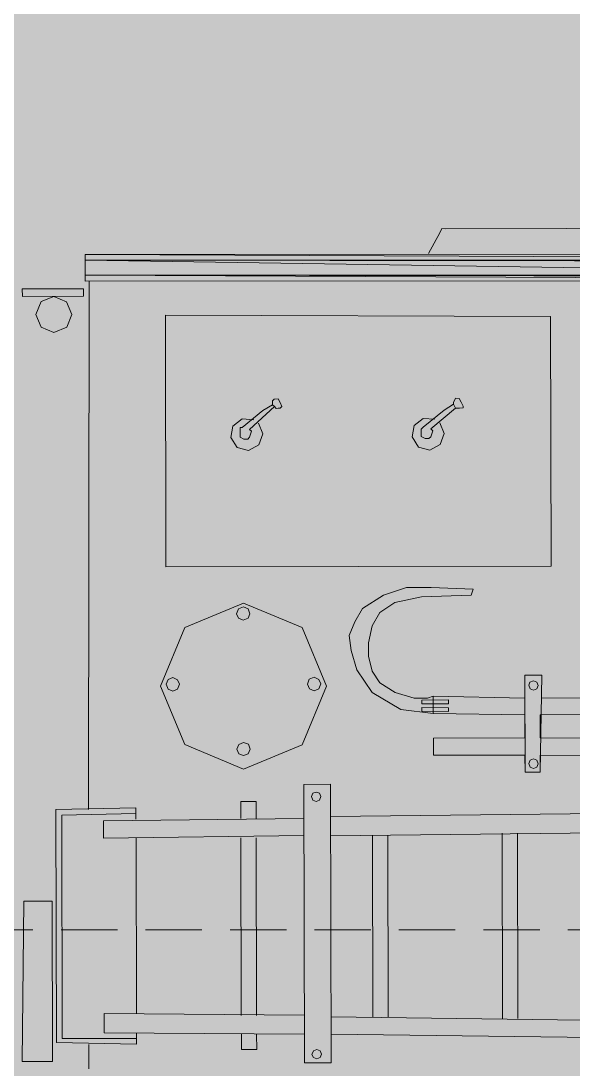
# Model space of a CAD drawing. Header units: millimetres. Extents: x 475159934 to 476245151, y 4620917055 to 4621447368.
# Drawn here: x 475303105 to 475304331, y 4620979348 to 4620981673 of the extents above; entities that cross this region are included whole.
import ezdxf

# ---------------------------------------------------------------- set-up
doc = ezdxf.new("R2010")
doc.units = ezdxf.units.MM
doc.header["$MEASUREMENT"] = 0
doc.linetypes.add('( Hidden )', pattern=[187.5, 125, -62.5])
for name, color, linetype, lineweight in [('New_2D Drafting - General_Pen_No__250_Pen_No__7_Pen_No__235', 235, 'Continuous', 0), ('New_Car-Art_Pen_No__1', 1, 'Continuous', 0), ('New_Car-Art_Pen_No__4', 7, 'Continuous', 0), ('New_gza_Pen_No__255', 255, 'Continuous', 0), ('New_Structural - Bearing_Pen_No__250', 7, 'Continuous', 0)]:
    doc.layers.add(name, color=color, linetype=linetype, lineweight=lineweight)
doc.layers.add('New_Car-Art', color=7, linetype='Continuous')

msp = doc.modelspace()

# ---------------------------------------------------------------- hatches: boundary and pattern name
at = {"layer": 'New_2D Drafting - General_Pen_No__250_Pen_No__7_Pen_No__235', "linetype": 'Continuous', "lineweight": 0, "true_color": 0x3f1f2f}
msp.add_hatch(color=249, dxfattribs=at).paths.add_polyline_path([(475244282.773, 4621010543.478, 0.32168845), (475243262.96, 4621009122.415), (475243262.96, 4621002135.601), (475244152.204, 4621002135.601), (475244152.204, 4621008831.724, -0.32168845), (475244832.079, 4621009779.099), (475247789.342, 4621010778.379), (475251048.431, 4621011879.647), (475264825.015, 4621016534.85), (475264825.015, 4621006290.236), (475265670.405, 4621006290.236), (475265725.162, 4621006290.236), (475265725.162, 4621016845.436), (475286217.575, 4621016845.436), (475286217.575, 4621012037.196), (475286217.575, 4621009163.716), (475286217.575, 4621006290.236), (475287357.791, 4621006290.236), (475287357.791, 4621010759.269), (475287357.791, 4621012085.341), (475287357.791, 4621016845.436), (475291232.403, 4621016845.436), (475292838.473, 4621016551.56), (475294631.036, 4621016223.56), (475298769.84, 4621015466.248), (475299617.458, 4621015311.152), (475302103.942, 4621014856.18, -0.36214705), (475302923.952, 4621013872.511), (475302923.952, 4620991290.299), (475338673.946, 4620991290.299), (475338673.946, 4620982410.587), (475328974.381, 4620982410.587), (475271015.903, 4620982410.587), (475271015.903, 4620982931.767), (475270015.605, 4620982931.767), (475270015.605, 4620982410.587), (475270015.605, 4620981410.587), (475329174.799, 4620981410.587), (475339673.946, 4620981410.587), (475339673.946, 4620982410.587), (475339673.946, 4620989798.783), (475339673.946, 4620992290.299), (475303923.952, 4620992290.299), (475303923.952, 4621014187.663, 0.36214705), (475302693.937, 4621015663.166), (475298439.62, 4621016441.614), (475291314.066, 4621017745.436), (475265842.794, 4621017745.436, 0.08164597), (475265362.607, 4621017666.499)])
at = {"layer": 'New_Car-Art', "linetype": 'Continuous', "lineweight": 0, "true_color": 0x7f090b}
for points in [[(475305736.858, 4620981156.877), (475303247.623, 4620981155.459), (475305736.941, 4620981144.131)], [(475303247.623, 4620981155.459), (475303247.706, 4620981142.713), (475305736.941, 4620981144.131)], [(475305736.941, 4620981144.131), (475303247.706, 4620981142.713), (475305736.827, 4620981139.605)], [(475305419.457, 4620981139.562), (475303247.706, 4620981142.713), (475305419.508, 4620981109.544)], [(475303247.706, 4620981142.713), (475303247.806, 4620981109.048), (475305419.508, 4620981109.544)], [(475303247.806, 4620981109.048), (475303247.801, 4620981096.318), (475305737.037, 4620981097.736)], [(475305736.927, 4620981105.941), (475303247.806, 4620981109.048), (475305737.037, 4620981097.736)]]:
    msp.add_hatch(color=16, dxfattribs=at).paths.add_polyline_path(points)
at = {"layer": 'New_gza_Pen_No__255', "linetype": 'Continuous', "lineweight": 0, "true_color": 0x3f3f3f}
msp.add_hatch(color=250, dxfattribs=at).paths.add_polyline_path([(475351022.786, 4620982408.659), (475330424.797, 4620982408.659), (475330424.797, 4620982932.534), (475208694.142, 4620982932.534), (475208694.142, 4620976912.388), (475261946.583, 4620976912.388, -0.28948959), (475265189.076, 4620974568.002), (475271727.568, 4620974568.002, -0.29342317), (475275095.001, 4620976932.699), (475351022.786, 4620976932.514)])

# ---------------------------------------------------------------- linework, layer by layer
at = {"layer": 'New_Car-Art_Pen_No__1', "color": 1, "linetype": 'Continuous', "lineweight": 0}
for points in [[(475305736.858, 4620981156.877), (475303247.623, 4620981155.459)], [(475303247.623, 4620981155.459), (475305736.941, 4620981144.131)], [(475303247.623, 4620981155.459), (475305736.941, 4620981144.131)], [(475303247.706, 4620981142.713), (475303247.623, 4620981155.459)], [(475305736.941, 4620981144.131), (475303247.706, 4620981142.713)], [(475303247.706, 4620981142.713), (475305736.941, 4620981144.131)], [(475305736.827, 4620981139.605), (475303247.706, 4620981142.713)], [(475303247.706, 4620981142.713), (475305736.827, 4620981139.605)], [(475305736.827, 4620981139.605), (475303247.706, 4620981142.713)], [(475305419.457, 4620981139.562), (475303247.706, 4620981142.713)], [(475303247.706, 4620981142.713), (475305419.508, 4620981109.544)], [(475303247.706, 4620981142.713), (475305419.508, 4620981109.544)], [(475303247.806, 4620981109.048), (475303247.706, 4620981142.713)], [(475303247.801, 4620981096.318), (475303247.806, 4620981109.048)], [(475305419.508, 4620981109.544), (475303247.806, 4620981109.048)], [(475305736.927, 4620981105.941), (475303247.806, 4620981109.048)], [(475303247.806, 4620981109.048), (475305737.037, 4620981097.736)], [(475303247.806, 4620981109.048), (475305737.037, 4620981097.736)], [(475305737.037, 4620981097.736), (475303247.801, 4620981096.318)]]:
    msp.add_lwpolyline(points, dxfattribs=at)
at = {"layer": 'New_Car-Art_Pen_No__4', "color": 7, "linetype": 'Continuous', "lineweight": 0}
for points in [[(475304009.726, 4620981157.305), (475304034.882, 4620981203.547)], [(475304034.882, 4620981203.547), (475304039.23, 4620981212.74)], [(475304039.23, 4620981212.74), (475304047.567, 4620981212.098)], [(475304047.567, 4620981212.098), (475304856.218, 4620981214.375)], [(475303247.623, 4620981155.459), (475305736.858, 4620981156.877)], [(475303247.801, 4620981096.318), (475303247.623, 4620981155.459)], [(475303108.026, 4620981078.682), (475303243.563, 4620981078.92)], [(475303108.246, 4620981062.273), (475303108.026, 4620981078.682)], [(475303243.563, 4620981078.92), (475303243.695, 4620981062.527)], [(475305737.037, 4620981097.736), (475303247.801, 4620981096.318)], [(475303256.302, 4620981096.555), (475303254.655, 4620979923.805)], [(475303243.695, 4620981062.527), (475303108.246, 4620981062.273)], [(475303178.036, 4620981062.016), (475303149.779, 4620981050.906)], [(475303206.51, 4620981050.351), (475303178.036, 4620981062.016)], [(475303149.779, 4620981050.906), (475303137.89, 4620981022.201)], [(475303218.29, 4620981021.788), (475303206.51, 4620981050.351)], [(475303137.89, 4620981022.201), (475303149.67, 4620980993.638)], [(475303206.564, 4620980993.962), (475303218.29, 4620981021.788)], [(475303426.997, 4620980461.891), (475303425.739, 4620981020.464)], [(475303425.739, 4620981020.464), (475304280.834, 4620981017.734)], [(475304280.834, 4620981017.734), (475304282.12, 4620980463.703)], [(475303149.67, 4620980993.638), (475303178.144, 4620980981.973)], [(475303178.144, 4620980981.973), (475303206.564, 4620980993.962)], [(475303663.186, 4620980821.685), (475303663.327, 4620980830.752)], [(475303663.327, 4620980830.752), (475303667.397, 4620980834.542)], [(475303667.397, 4620980834.542), (475303675.986, 4620980834.762)], [(475303675.986, 4620980834.762), (475303680.302, 4620980826.684)], [(475303680.302, 4620980826.684), (475303684.455, 4620980817.727)], [(475304044.276, 4620980809.87), (475304065.489, 4620980823.2)], [(475304065.353, 4620980826.862), (475304069.701, 4620980836.056)], [(475304065.489, 4620980823.2), (475304065.353, 4620980826.862)], [(475304065.489, 4620980823.2), (475304069.642, 4620980814.243)], [(475304069.701, 4620980836.056), (475304078.038, 4620980835.414)], [(475304078.038, 4620980835.414), (475304082.355, 4620980827.336)], [(475304082.355, 4620980827.336), (475304086.507, 4620980818.379)], [(475303595.737, 4620980771.493), (475303642.136, 4620980809.234)], [(475303667.529, 4620980818.149), (475303612.549, 4620980766.545)], [(475303642.136, 4620980809.234), (475303663.186, 4620980821.685)], [(475303663.186, 4620980821.685), (475303667.529, 4620980818.149)], [(475303671.796, 4620980813.717), (475303667.529, 4620980818.149)], [(475303676.003, 4620980813.844), (475303671.796, 4620980813.717)], [(475303680.297, 4620980813.954), (475303676.003, 4620980813.844)], [(475303684.455, 4620980817.727), (475303680.297, 4620980813.954)], [(475303997.878, 4620980772.128), (475304044.276, 4620980809.87)], [(475304069.642, 4620980814.243), (475304014.765, 4620980768.076)], [(475304073.937, 4620980814.353), (475304069.642, 4620980814.243)], [(475304078.143, 4620980814.479), (475304073.937, 4620980814.353)], [(475304086.644, 4620980814.716), (475304078.143, 4620980814.479)], [(475304086.507, 4620980818.379), (475304086.644, 4620980814.716)], [(475303595.832, 4620980790.571), (475303575.271, 4620980774.392)], [(475303621.723, 4620980788.481), (475303595.832, 4620980790.571)], [(475303642.305, 4620980757.37), (475303632.432, 4620980781.032)], [(475303997.973, 4620980791.207), (475303977.575, 4620980775.907)], [(475304024.027, 4620980789.995), (475303997.973, 4620980791.207)], [(475304044.445, 4620980758.006), (475304034.484, 4620980781.684)], [(475303575.271, 4620980774.392), (475303570.967, 4620980748.822)], [(475303591.384, 4620980749.569), (475303591.389, 4620980762.299)], [(475303591.389, 4620980762.299), (475303591.443, 4620980771.383)], [(475303591.443, 4620980771.383), (475303595.737, 4620980771.493)], [(475303612.549, 4620980766.545), (475303616.892, 4620980763.009)], [(475303616.892, 4620980763.009), (475303612.681, 4620980750.152)], [(475303633.342, 4620980732.667), (475303642.305, 4620980757.37)], [(475303977.575, 4620980775.907), (475303973.271, 4620980750.337)], [(475303993.556, 4620980767.476), (475303997.878, 4620980772.128)], [(475303993.693, 4620980763.814), (475303993.556, 4620980767.476)], [(475303993.688, 4620980751.084), (475303993.693, 4620980763.814)], [(475304014.765, 4620980768.076), (475304019.032, 4620980763.645)], [(475304019.032, 4620980763.645), (475304014.821, 4620980750.788)], [(475304035.395, 4620980733.319), (475304044.445, 4620980758.006)], [(475303570.967, 4620980748.822), (475303585.022, 4620980727.11)], [(475303599.859, 4620980745.264), (475303591.384, 4620980749.569)], [(475303608.36, 4620980745.501), (475303599.859, 4620980745.264)], [(475303612.681, 4620980750.152), (475303608.36, 4620980745.501)], [(475303610.183, 4620980720.609), (475303633.342, 4620980732.667)], [(475303973.271, 4620980750.337), (475303987.163, 4620980727.746)], [(475304002.162, 4620980746.778), (475303993.688, 4620980751.084)], [(475304010.663, 4620980747.015), (475304002.162, 4620980746.778)], [(475304014.821, 4620980750.788), (475304010.663, 4620980747.015)], [(475304012.324, 4620980721.244), (475304035.395, 4620980733.319)], [(475303585.022, 4620980727.11), (475303610.183, 4620980720.609)], [(475303987.163, 4620980727.746), (475304012.324, 4620980721.244)], [(475304282.12, 4620980463.703), (475303426.997, 4620980461.891)], [(475303909.765, 4620980399.326), (475303960.475, 4620980416.26)], [(475303960.475, 4620980416.26), (475304015.448, 4620980416.032)], [(475304015.448, 4620980416.032), (475304108.693, 4620980412.319)], [(475304108.693, 4620980412.319), (475304104.393, 4620980399.479)], [(475303599.119, 4620980381.663), (475303468.861, 4620980327.701)], [(475303729.248, 4620980327.437), (475303599.119, 4620980381.663)], [(475303863.256, 4620980369.789), (475303909.765, 4620980399.326)], [(475303935.236, 4620980382.764), (475303901.337, 4620980360.883)], [(475303994.421, 4620980395.393), (475303935.236, 4620980382.764)], [(475304104.393, 4620980399.479), (475303994.421, 4620980395.393)], [(475303588.24, 4620980369.138), (475303583.828, 4620980358.138)], [(475303583.828, 4620980358.138), (475303588.257, 4620980348.22)], [(475303598.701, 4620980373.557), (475303588.24, 4620980369.138)], [(475303609.197, 4620980368.875), (475303598.701, 4620980373.557)], [(475303609.126, 4620980347.974), (475303613.462, 4620980358.079)], [(475303613.462, 4620980358.079), (475303609.197, 4620980368.875)], [(475303846.382, 4620980340.193), (475303863.256, 4620980369.789)], [(475303901.337, 4620980360.883), (475303884.463, 4620980331.287)], [(475303588.257, 4620980348.22), (475303598.665, 4620980343.555)], [(475303598.665, 4620980343.555), (475303609.126, 4620980347.974)], [(475303833.638, 4620980309.828), (475303846.382, 4620980340.193)], [(475303468.861, 4620980327.701), (475303414.931, 4620980197.698)], [(475303783.155, 4620980197.371), (475303729.248, 4620980327.437)], [(475303884.463, 4620980331.287), (475303876.199, 4620980293.723)], [(475303838.032, 4620980276.274), (475303833.638, 4620980309.828)], [(475303876.199, 4620980293.723), (475303876.162, 4620980263.722)], [(475303850.787, 4620980233.889), (475303838.032, 4620980276.274)], [(475303876.162, 4620980263.722), (475303884.764, 4620980230.294)], [(475303884.783, 4620980183.004), (475303850.787, 4620980233.889)], [(475303884.764, 4620980230.294), (475303901.68, 4620980204.412)], [(475304223.288, 4620980221.854), (475304261.423, 4620980222.031)], [(475304223.898, 4620980006.225), (475304223.288, 4620980221.854)], [(475304261.423, 4620980222.031), (475304257.738, 4620980006.293)], [(475303414.931, 4620980197.698), (475303468.838, 4620980067.632)], [(475303431.925, 4620980211.813), (475303427.589, 4620980201.708)], [(475303427.589, 4620980201.708), (475303431.943, 4620980190.895)], [(475303442.387, 4620980216.232), (475303431.925, 4620980211.813)], [(475303452.794, 4620980211.567), (475303442.387, 4620980216.232)], [(475303457.223, 4620980201.649), (475303452.794, 4620980211.567)], [(475303452.812, 4620980190.648), (475303457.223, 4620980201.649)], [(475303729.225, 4620980067.368), (475303783.155, 4620980197.371)], [(475303745.164, 4620980212.625), (475303740.753, 4620980201.625)], [(475303740.753, 4620980201.625), (475303745.182, 4620980191.707)], [(475303755.714, 4620980217.028), (475303745.164, 4620980212.625)], [(475303766.121, 4620980212.363), (475303755.714, 4620980217.028)], [(475303766.051, 4620980191.461), (475303770.55, 4620980202.445)], [(475303770.55, 4620980202.445), (475303766.121, 4620980212.363)], [(475303901.68, 4620980204.412), (475303935.626, 4620980183.545)], [(475304234.897, 4620980206.053), (475304232.007, 4620980199.316)], [(475304232.007, 4620980199.316), (475304235.005, 4620980191.484)], [(475304242.395, 4620980209.204), (475304234.897, 4620980206.053)], [(475304249.89, 4620980205.991), (475304242.395, 4620980209.204)], [(475304253.052, 4620980199.037), (475304249.89, 4620980205.991)], [(475304249.997, 4620980191.421), (475304253.052, 4620980199.037)], [(475303431.943, 4620980190.895), (475303442.35, 4620980186.23)], [(475303442.35, 4620980186.23), (475303452.812, 4620980190.648)], [(475303745.182, 4620980191.707), (475303755.589, 4620980187.042)], [(475303755.589, 4620980187.042), (475303766.051, 4620980191.461)], [(475303948.494, 4620980145.686), (475303884.783, 4620980183.004)], [(475303935.626, 4620980183.545), (475303978.05, 4620980171.103)], [(475304007.596, 4620980171.06), (475304020.254, 4620980175.07)], [(475304020.328, 4620980136.864), (475304020.254, 4620980175.07)], [(475304020.254, 4620980175.07), (475304223.445, 4620980170.901)], [(475304235.005, 4620980191.484), (475304242.5, 4620980188.27)], [(475304242.5, 4620980188.27), (475304249.997, 4620980191.421)], [(475304261.492, 4620980171.095), (475305087.069, 4620980172.95)], [(475303978.05, 4620980171.103), (475304007.596, 4620980171.06)], [(475303994.861, 4620980166.156), (475304054.205, 4620980166.933)], [(475303994.883, 4620980157.967), (475303994.861, 4620980166.156)], [(475304054.151, 4620980157.85), (475303994.883, 4620980157.967)], [(475303995.015, 4620980141.575), (475303994.993, 4620980149.763)], [(475303994.993, 4620980149.763), (475304054.173, 4620980149.661)], [(475304054.205, 4620980166.933), (475304054.151, 4620980157.85)], [(475304054.173, 4620980149.661), (475304054.283, 4620980141.457)], [(475304020.328, 4620980136.864), (475303948.494, 4620980145.686)], [(475304054.283, 4620980141.457), (475303995.015, 4620980141.575)], [(475304223.682, 4620980133.574), (475304020.328, 4620980136.864)], [(475304223.751, 4620980082.638), (475304223.682, 4620980133.574)], [(475305087.142, 4620980134.744), (475304257.522, 4620980133.641)], [(475304257.522, 4620980133.641), (475304257.591, 4620980082.705)], [(475304020.533, 4620980082.265), (475304223.751, 4620980082.638)], [(475304020.607, 4620980044.059), (475304020.533, 4620980082.265)], [(475304257.591, 4620980082.705), (475305087.26, 4620980080.161)], [(475303468.838, 4620980067.632), (475303598.967, 4620980013.406)], [(475303588.855, 4620980068.03), (475303584.519, 4620980057.925)], [(475303584.519, 4620980057.925), (475303588.784, 4620980047.128)], [(475303599.316, 4620980072.449), (475303588.855, 4620980068.03)], [(475303598.967, 4620980013.406), (475303729.225, 4620980067.368)], [(475303609.887, 4620980068.663), (475303599.316, 4620980072.449)], [(475303609.741, 4620980046.866), (475303614.152, 4620980057.866)], [(475303614.152, 4620980057.866), (475303609.887, 4620980068.663)], [(475303588.784, 4620980047.128), (475303599.355, 4620980043.342)], [(475303599.355, 4620980043.342), (475303609.741, 4620980046.866)], [(475304223.824, 4620980044.431), (475304020.607, 4620980044.059)], [(475304223.898, 4620980006.225), (475304223.824, 4620980044.431)], [(475304235.46, 4620980033.173), (475304232.318, 4620980025.573)], [(475304242.957, 4620980036.324), (475304235.46, 4620980033.173)], [(475304250.365, 4620980033.127), (475304242.957, 4620980036.324)], [(475304253.451, 4620980025.278), (475304250.365, 4620980033.127)], [(475305087.333, 4620980041.955), (475304257.664, 4620980044.499)], [(475304257.664, 4620980044.499), (475304257.738, 4620980006.293)], [(475304232.318, 4620980025.573), (475304235.316, 4620980017.74)], [(475304235.316, 4620980017.74), (475304242.811, 4620980014.527)], [(475304242.811, 4620980014.527), (475304250.309, 4620980017.678)], [(475304250.309, 4620980017.678), (475304253.451, 4620980025.278)], [(475304257.738, 4620980006.293), (475304223.898, 4620980006.225)], [(475303732.771, 4620979979.411), (475303792.202, 4620979980.172)], [(475303734.208, 4620979361.698), (475303732.771, 4620979979.411)], [(475303760.352, 4620979962.457), (475303753.018, 4620979960.184)], [(475303768.01, 4620979960.122), (475303760.352, 4620979962.457)], [(475303792.202, 4620979980.172), (475303793.388, 4620979361.596)], [(475303593.265, 4620979941.72), (475303627.193, 4620979941.771)], [(475303593.338, 4620979903.513), (475303593.265, 4620979941.72)], [(475303627.193, 4620979941.771), (475303627.266, 4620979903.565)], [(475303753.018, 4620979960.184), (475303749.876, 4620979952.585)], [(475303749.876, 4620979952.585), (475303752.962, 4620979944.736)], [(475303752.962, 4620979944.736), (475303760.369, 4620979941.539)], [(475303760.369, 4620979941.539), (475303767.866, 4620979944.69)], [(475303767.866, 4620979944.69), (475303771.008, 4620979952.289)], [(475303771.008, 4620979952.289), (475303768.01, 4620979960.122)], [(475303360.333, 4620979927.78), (475303182.68, 4620979923.559)], [(475303182.68, 4620979923.559), (475303183.728, 4620979406.856)], [(475303360.333, 4620979927.78), (475303360.416, 4620979915.034)], [(475305189.299, 4620979923.86), (475303792.376, 4620979908.302)], [(475303360.416, 4620979915.034), (475303195.47, 4620979911.176)], [(475303195.47, 4620979911.176), (475303196.413, 4620979415.407)], [(475303288.573, 4620979898.396), (475303288.559, 4620979860.206)], [(475303733.081, 4620979903.878), (475303288.573, 4620979898.396)], [(475303360.416, 4620979915.034), (475303360.411, 4620979902.304)], [(475305189.258, 4620979881.128), (475303792.334, 4620979865.57)], [(475304174.231, 4620979459.858), (475304173.457, 4620979871.027)], [(475304207.297, 4620979871.094), (475304208.071, 4620979459.926)], [(475303733.155, 4620979865.671), (475303288.559, 4620979860.206)], [(475303360.622, 4620979860.435), (475303361.454, 4620979471.08)], [(475303594.19, 4620979466.869), (475303593.385, 4620979860.766)], [(475303627.225, 4620979860.833), (475303628.031, 4620979466.936)], [(475303886.358, 4620979463.418), (475303885.442, 4620979865.52)], [(475303919.282, 4620979865.587), (475303920.198, 4620979463.486)], [(475303107.669, 4620979364.631), (475303111.143, 4620979720.448)], [(475303111.143, 4620979720.448), (475303174.617, 4620979720.457)], [(475303174.617, 4620979720.457), (475303175.437, 4620979364.75)], [(475303733.934, 4620979467.233), (475303289.479, 4620979470.835)], [(475303289.479, 4620979470.835), (475303289.526, 4620979428.087)], [(475305190.274, 4620979445.362), (475303793.25, 4620979463.469)], [(475303734.056, 4620979425.38), (475303289.526, 4620979428.087)], [(475303361.501, 4620979428.332), (475303361.496, 4620979415.602)], [(475303361.491, 4620979402.872), (475303183.728, 4620979406.856)], [(475303361.496, 4620979415.602), (475303196.413, 4620979415.407)], [(475303361.496, 4620979415.602), (475303361.491, 4620979402.872)], [(475303594.501, 4620979391.335), (475303594.401, 4620979425)], [(475303628.241, 4620979425.067), (475303628.341, 4620979391.403)], [(475305190.347, 4620979407.156), (475303793.324, 4620979425.262)], [(475303255.676, 4620979402.559), (475303255.881, 4620979347.96)], [(475303594.501, 4620979391.335), (475303628.341, 4620979391.403)], [(475303754.108, 4620979388.003), (475303751.053, 4620979380.387)], [(475303761.605, 4620979391.154), (475303754.108, 4620979388.003)], [(475303769.1, 4620979387.94), (475303761.605, 4620979391.154)], [(475303772.262, 4620979380.987), (475303769.1, 4620979387.94)], [(475303769.208, 4620979373.371), (475303772.262, 4620979380.987)], [(475303175.437, 4620979364.75), (475303107.669, 4620979364.631)], [(475303793.388, 4620979361.596), (475303734.208, 4620979361.698)], [(475303751.053, 4620979380.387), (475303754.215, 4620979373.433)], [(475303754.215, 4620979373.433), (475303761.71, 4620979370.219)], [(475303761.71, 4620979370.219), (475303769.208, 4620979373.371)]]:
    msp.add_lwpolyline(points, dxfattribs=at)
at = {"layer": 'New_Structural - Bearing_Pen_No__250', "color": 7, "linetype": '( Hidden )', "lineweight": 0}
msp.add_line((475208694.142, 4620979657.07), (475351022.786, 4620979657.07), dxfattribs=at)

doc.saveas('drawing.dxf')
